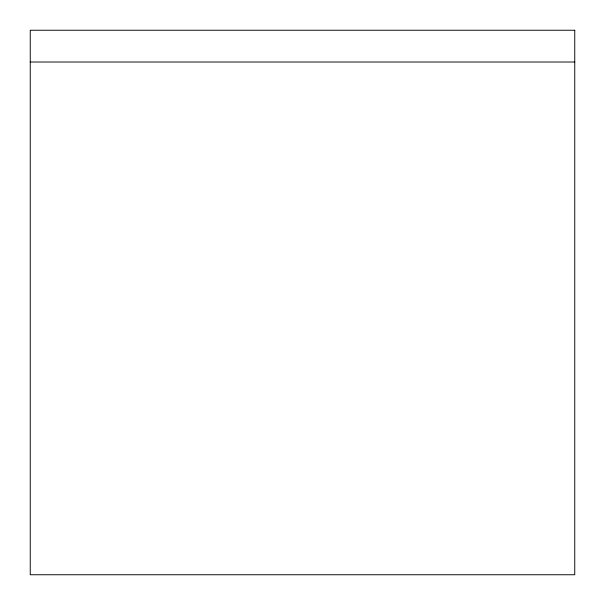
<?xml version="1.0" encoding="UTF-8"?>
<svg xmlns="http://www.w3.org/2000/svg" width="605" height="605" viewBox="0 0 605 605"><rect width="100%" height="100%" fill="white"/><g stroke="black" fill="none" stroke-linecap="round" stroke-linejoin="round"><path stroke-width="0.91" d="M30.25 62.012L574.75 62.012M574.75 30.25L30.25 30.25L30.25 574.75L574.75 574.75L574.75 30.25"/></g></svg>
